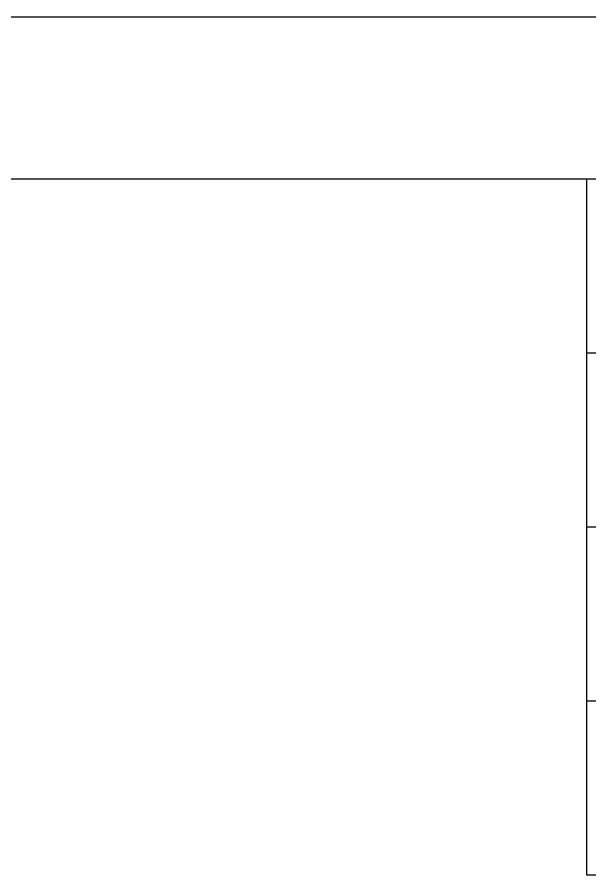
# Model space of a CAD drawing. Extents: x -4509 to -4089, y -1506 to -1209.
# Drawn here: x -4226.9 to -4180.8, y -1277.8 to -1208.8 of the extents above; entities that cross this region are included whole.
import ezdxf

# ---------------------------------------------------------------- set-up
doc = ezdxf.new("R2010")
doc.units = 0
doc.header["$LTSCALE"] = 7
doc.layers.get('0').update_dxf_attribs({"color": 2, "linetype": 'CONTINUOUS'})

# ---------------------------------------------------------------- blocks, each defined once
blk = doc.blocks.new('BORDER')
blk.add_line((1, 1), (0, 1))

msp = doc.modelspace()

# ---------------------------------------------------------------- linework, layer by layer
at = {"color": 4}
msp.add_line((-4478.03764, -1221.75152), (-4100.03764, -1221.75152), dxfattribs=at)
at = {"color": 7}
for p, q in [((-4181.03764, -1221.75152), (-4181.03764, -1277.75152)), ((-4181.03764, -1235.75152), (-4100.03764, -1235.75152)), ((-4181.03764, -1249.75152), (-4100.03764, -1249.75152)), ((-4181.03764, -1263.75152), (-4100.03764, -1263.75152)), ((-4181.03764, -1277.75152), (-4100.03764, -1277.75152))]:
    msp.add_line(p, q, dxfattribs=at)

# ---------------------------------------------------------------- block references
at = {"xscale": 420, "yscale": 297, "zscale": 420}
msp.add_blockref('BORDER', (-4509.03764, -1505.75152), dxfattribs=at)

doc.saveas('drawing.dxf')
